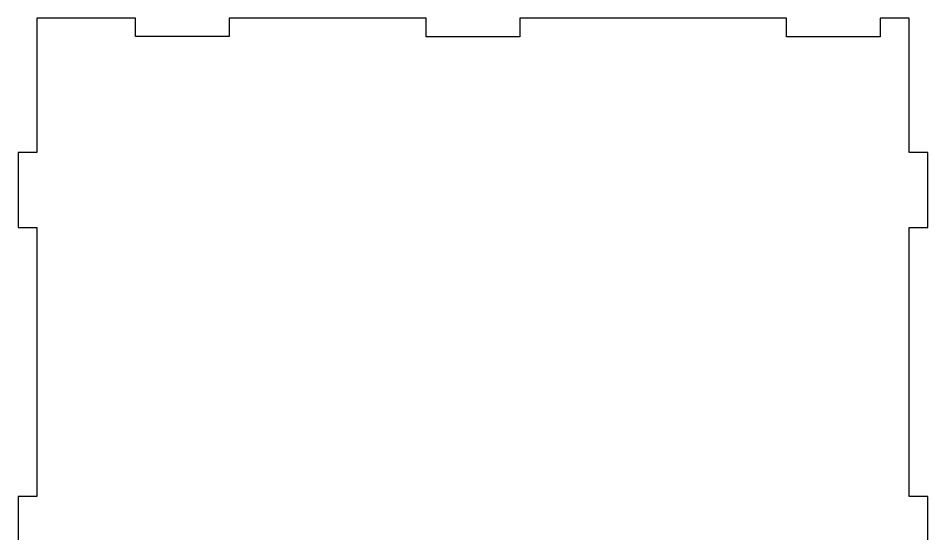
# Model space of a CAD drawing. Header units: metres. Extents: x -158 to 158, y -149 to 209.
# Drawn here: x -157.8 to 157.8, y 29.8 to 208.8 of the extents above; entities that cross this region are included whole.
import ezdxf

# ---------------------------------------------------------------- set-up
doc = ezdxf.new("R2010")
doc.units = ezdxf.units.M

msp = doc.modelspace()

# ---------------------------------------------------------------- linework, layer by layer
for p, q in [((-117.083, 208.75), (-151.25, 208.75)), ((-151.25, 208.75), (-151.25, 162.083)), ((-117.083, 202.35), (-117.083, 208.75)), ((-16.25, 208.75), (-84.5833, 208.75)), ((-84.5833, 208.75), (-84.5833, 202.35)), ((-16.25, 202.25), (-16.25, 208.75)), ((108.75, 208.75), (16.25, 208.75)), ((16.25, 208.75), (16.25, 202.25)), ((108.75, 202.25), (108.75, 208.75)), ((151.25, 208.75), (141.25, 208.75)), ((141.25, 208.75), (141.25, 202.25)), ((151.25, 162.083), (151.25, 208.75)), ((-84.5833, 202.35), (-117.083, 202.35)), ((16.25, 202.25), (-16.25, 202.25)), ((141.25, 202.25), (108.75, 202.25)), ((-151.25, 162.083), (-157.75, 162.083)), ((-157.75, 162.083), (-157.75, 136.083)), ((157.75, 162.083), (151.25, 162.083)), ((157.75, 136.083), (157.75, 162.083)), ((-157.75, 136.083), (-151.25, 136.083)), ((-151.25, 136.083), (-151.25, 42.75)), ((151.25, 42.75), (151.25, 136.083)), ((151.25, 136.083), (157.75, 136.083)), ((-151.25, 42.75), (-157.75, 42.75)), ((-157.75, 42.75), (-157.75, 16.75)), ((157.75, 42.75), (151.25, 42.75)), ((157.75, 16.75), (157.75, 42.75))]:
    msp.add_line(p, q)

doc.saveas('drawing.dxf')
